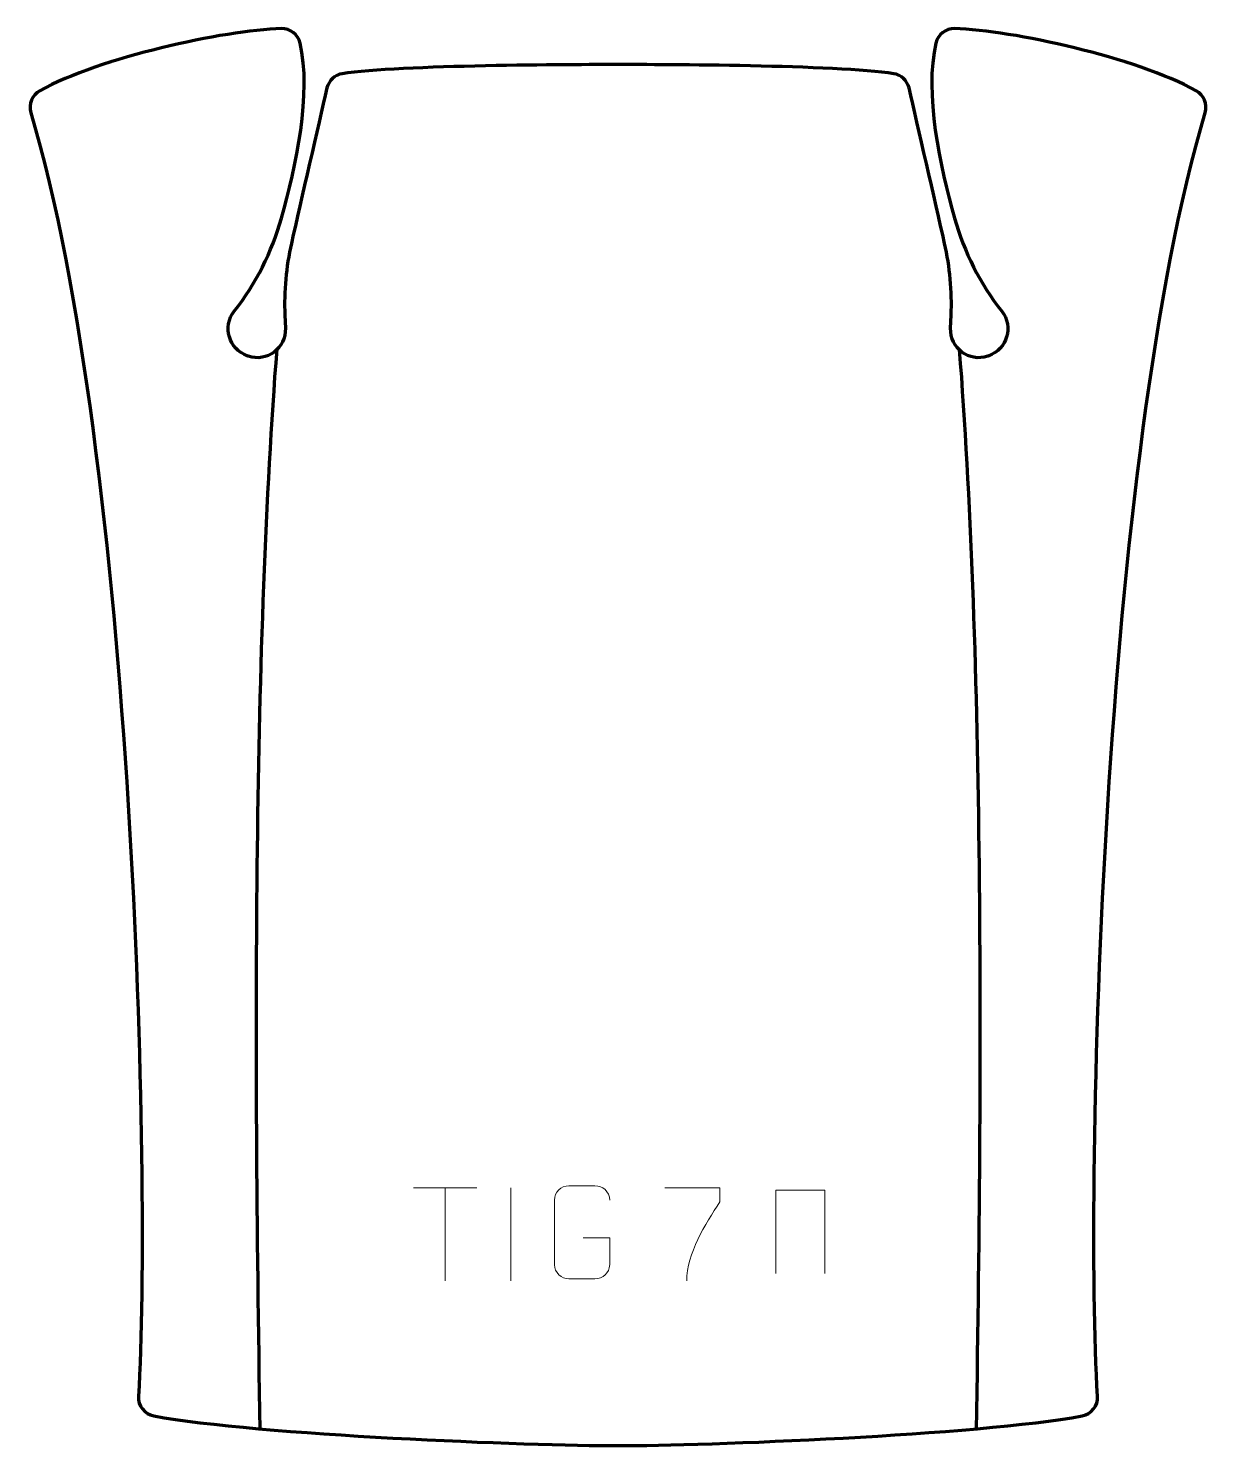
# Model space of a CAD drawing. Header units: millimetres. Extents: x -158 to 158, y -190 to 190.
import ezdxf

# ---------------------------------------------------------------- set-up
doc = ezdxf.new("R2010")
doc.units = ezdxf.units.MM
doc.header["$MEASUREMENT"] = 0
for name, color, linetype in [('layer 1', 7, 'Continuous'), ('layer 2', 7, 'Continuous'), ('layer 3', 7, 'Continuous')]:
    doc.layers.add(name, color=color, linetype=linetype)

msp = doc.modelspace()

# ---------------------------------------------------------------- linework, layer by layer
at = {"layer": 'layer 1', "color": 250, "lineweight": 9}
for points in [[(-54.8725, -120.8947), (-54.8725, -120.8947), (-37.8853, -120.8947), (-37.8853, -120.8947)], [(-46.3787, -145.8247), (-46.3787, -145.8247), (-46.3787, -120.8712), (-46.3787, -120.8712)], [(-28.74, -120.8609), (-28.74, -120.8609), (-28.74, -145.835), (-28.74, -145.835)]]:
    msp.add_open_spline(points, degree=3, dxfattribs=at)
for points, knots in [([(-9.3738, -134.2847), (-9.3738, -134.2847), (-2.2057, -134.2847), (-2.2057, -134.2847), (-2.2057, -134.2847), (-2.2057, -134.2847), (-2.2057, -141.4528), (-2.2057, -141.4528), (-2.2057, -141.4528), (-2.3454, -143.7762), (-4.0226, -145.2558), (-6.1704, -145.2666), (-6.1704, -145.2666), (-8.5022, -145.2662), (-10.8342, -145.2662), (-13.1657, -145.2666), (-13.1657, -145.2666), (-15.0906, -145.372), (-17.0628, -143.4875), (-17.0516, -141.4702), (-17.0516, -141.4702), (-17.0512, -135.7001), (-17.0512, -129.9304), (-17.0516, -124.1611), (-17.0516, -124.1611), (-17.0474, -122.023), (-15.3006, -120.3038), (-13.1483, -120.3172), (-13.1483, -120.3172), (-10.8226, -120.3172), (-8.4965, -120.3172), (-6.1704, -120.3172), (-6.1704, -120.3172), (-4.2237, -120.2818), (-2.2323, -121.7733), (-2.2057, -124.211)], [0, 0, 0, 0, 0.1, 0.1, 0.1, 0.1, 0.2, 0.2, 0.2, 0.2, 0.3, 0.3, 0.3, 0.3, 0.4, 0.4, 0.4, 0.4, 0.5, 0.5, 0.5, 0.5, 0.6, 0.6, 0.6, 0.6, 0.7, 0.7, 0.7, 0.7, 0.8, 0.8, 0.8, 0.8, 1, 1, 1, 1]), ([(12.5352, -120.8687), (12.5352, -120.8687), (27.3513, -120.8687), (27.3513, -120.8687), (27.3513, -120.8687), (27.351, -122.1183), (27.351, -123.3679), (27.3513, -124.6177), (27.3513, -124.6177), (23.3569, -130.6148), (18.4417, -138.4484), (18.4417, -145.8272)], [0, 0, 0, 0, 0.25, 0.25, 0.25, 0.25, 0.5, 0.5, 0.5, 0.5, 1, 1, 1, 1]), ([(42.3119, -143.8176), (42.3119, -143.8176), (42.3119, -121.4673), (42.3119, -121.4673), (42.3119, -121.4673), (42.3119, -121.4673), (55.4302, -121.4673), (55.4302, -121.4673), (55.4302, -121.4673), (55.4302, -121.4673), (55.4302, -143.8176), (55.4302, -143.8176)], [0, 0, 0, 0, 0.25, 0.25, 0.25, 0.25, 0.5, 0.5, 0.5, 0.5, 1, 1, 1, 1])]:
    msp.add_open_spline(points, degree=3, knots=knots, dxfattribs=at)
at = {"layer": 'layer 2', "color": 12, "lineweight": 200}
msp.add_open_spline([(0, 180.3456), (11.5087, 180.3456), (58.5897, 180.2606), (73.9451, 177.9114), (73.9451, 177.9114), (75.9506, 177.6045), (77.566, 176.0823), (78.0369, 174.081), (78.0369, 174.081), (80.4387, 163.8748), (84.9207, 144.151), (87.5866, 132.3805), (87.5866, 132.3805), (89.0164, 126.0686), (89.6056, 119.593), (89.3396, 113.1224), (89.3396, 113.1224), (89.3396, 113.1224), (89.1978, 109.6761), (89.1978, 109.6761), (89.1978, 109.6761), (88.9776, 104.3185), (94.1465, 100.4178), (99.1433, 102.1708), (99.1433, 102.1708), (99.1433, 102.1708), (99.4781, 102.2882), (99.4781, 102.2882), (99.4781, 102.2882), (104.3623, 104.0017), (106.1138, 110.0938), (102.9042, 114.2015), (102.9042, 114.2015), (102.9042, 114.2015), (102.9042, 114.2015), (102.9042, 114.2015), (102.9042, 114.2015), (97.1162, 121.6085), (92.8095, 130.0885), (90.2304, 139.1701), (90.2304, 139.1701), (86.365, 152.7806), (82.0579, 172.7679), (85.2537, 186.1294), (85.2537, 186.1294), (85.8111, 188.4595), (87.9034, 190.0675), (90.267, 189.9983), (90.267, 189.9983), (105.7448, 189.5439), (138.9892, 182.2326), (155.054, 173.3253), (155.054, 173.3253), (157.1223, 172.1788), (158.1249, 169.7217), (157.4469, 167.4318), (157.4469, 167.4318), (129.7411, 73.8501), (125.1875, -119.4414), (128.5932, -176.7322), (128.5932, -176.7322), (128.7459, -179.2969), (126.9764, -181.5635), (124.4837, -182.0217), (124.4837, -182.0217), (96.3577, -187.1942), (23.1744, -189.9998), (0, -189.9998), (0, -189.9998), (-23.1743, -189.9998), (-96.3577, -187.1942), (-124.4836, -182.0217), (-124.4836, -182.0217), (-126.9763, -181.5635), (-128.7459, -179.2969), (-128.5935, -176.7322), (-128.5935, -176.7322), (-125.1874, -119.4414), (-129.7411, 73.8501), (-157.4468, 167.4318), (-157.4468, 167.4318), (-158.1249, 169.7217), (-157.1226, 172.1788), (-155.0539, 173.3253), (-155.0539, 173.3253), (-138.9891, 182.2326), (-105.7448, 189.5439), (-90.2666, 189.9983), (-90.2666, 189.9983), (-87.9037, 190.0675), (-85.8111, 188.4595), (-85.2537, 186.1294), (-85.2537, 186.1294), (-82.0579, 172.7679), (-86.3649, 152.7806), (-90.2303, 139.1701), (-90.2303, 139.1701), (-92.8095, 130.0885), (-97.1158, 121.6085), (-102.9042, 114.2015), (-102.9042, 114.2015), (-102.9042, 114.2015), (-102.9042, 114.2015), (-102.9042, 114.2015), (-102.9042, 114.2015), (-106.1141, 110.0938), (-104.3622, 104.0017), (-99.478, 102.2882), (-99.478, 102.2882), (-99.478, 102.2882), (-99.1432, 102.1708), (-99.1432, 102.1708), (-99.1432, 102.1708), (-94.1465, 100.4178), (-88.9779, 104.3185), (-89.1981, 109.6761), (-89.1981, 109.6761), (-89.1981, 109.6761), (-89.3395, 113.1224), (-89.3395, 113.1224), (-89.3395, 113.1224), (-89.6055, 119.593), (-89.0164, 126.0686), (-87.5866, 132.3805), (-87.5866, 132.3805), (-84.9206, 144.151), (-80.439, 163.8748), (-78.0365, 174.081), (-78.0365, 174.081), (-77.5659, 176.0823), (-75.9509, 177.6045), (-73.945, 177.9114), (-73.945, 177.9114), (-58.5897, 180.2606), (-11.5086, 180.3456), (0, 180.3456)], degree=3, knots=[0, 0, 0, 0, 0.02857143, 0.02857143, 0.02857143, 0.02857143, 0.05714286, 0.05714286, 0.05714286, 0.05714286, 0.08571429, 0.08571429, 0.08571429, 0.08571429, 0.11428571, 0.11428571, 0.11428571, 0.11428571, 0.14285714, 0.14285714, 0.14285714, 0.14285714, 0.17142857, 0.17142857, 0.17142857, 0.17142857, 0.2, 0.2, 0.2, 0.2, 0.22857143, 0.22857143, 0.22857143, 0.22857143, 0.25714286, 0.25714286, 0.25714286, 0.25714286, 0.28571429, 0.28571429, 0.28571429, 0.28571429, 0.31428571, 0.31428571, 0.31428571, 0.31428571, 0.34285714, 0.34285714, 0.34285714, 0.34285714, 0.37142857, 0.37142857, 0.37142857, 0.37142857, 0.4, 0.4, 0.4, 0.4, 0.42857143, 0.42857143, 0.42857143, 0.42857143, 0.45714286, 0.45714286, 0.45714286, 0.45714286, 0.48571429, 0.48571429, 0.48571429, 0.48571429, 0.51428571, 0.51428571, 0.51428571, 0.51428571, 0.54285714, 0.54285714, 0.54285714, 0.54285714, 0.57142857, 0.57142857, 0.57142857, 0.57142857, 0.6, 0.6, 0.6, 0.6, 0.62857143, 0.62857143, 0.62857143, 0.62857143, 0.65714286, 0.65714286, 0.65714286, 0.65714286, 0.68571429, 0.68571429, 0.68571429, 0.68571429, 0.71428571, 0.71428571, 0.71428571, 0.71428571, 0.74285714, 0.74285714, 0.74285714, 0.74285714, 0.77142857, 0.77142857, 0.77142857, 0.77142857, 0.8, 0.8, 0.8, 0.8, 0.82857143, 0.82857143, 0.82857143, 0.82857143, 0.85714286, 0.85714286, 0.85714286, 0.85714286, 0.88571429, 0.88571429, 0.88571429, 0.88571429, 0.91428571, 0.91428571, 0.91428571, 0.91428571, 0.94285714, 0.94285714, 0.94285714, 0.94285714, 1, 1, 1, 1], dxfattribs=at)
at = {"layer": 'layer 3', "color": 142, "lineweight": 200}
for points in [[(-91.5155, 104.065), (-97.6362, 25.4816), (-97.8997, -78.4168), (-96.0229, -185.6566)], [(91.5154, 103.9337), (97.6364, 25.3503), (97.8996, -78.4168), (96.0228, -185.6566)]]:
    msp.add_open_spline(points, degree=3, dxfattribs=at)

doc.saveas('drawing.dxf')
